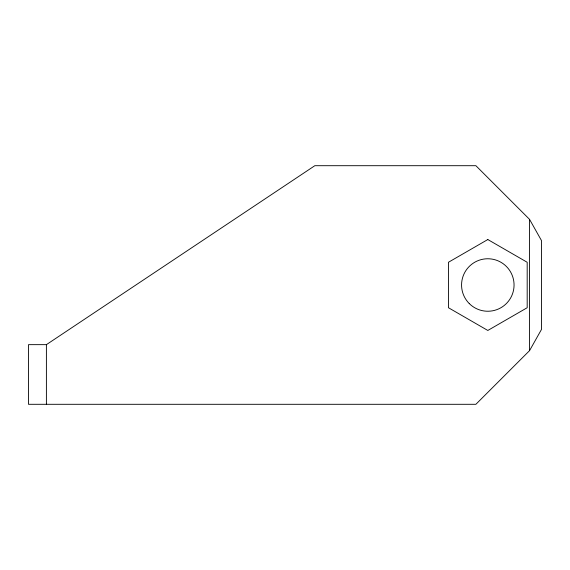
<?xml version="1.0" encoding="UTF-8"?>
<svg xmlns="http://www.w3.org/2000/svg" width="570" height="570" viewBox="0 0 570 570"><rect width="100%" height="100%" fill="white"/><g stroke="black" fill="none" stroke-linecap="round" stroke-linejoin="round"><path stroke-width="0.85" d="M529.573 350.614L541.5 329.396L541.5 240.604L529.573 219.386L475.886 165.699L314.825 165.699L46.398 344.651L28.5 344.651L28.5 404.301L475.886 404.301L529.573 350.614L529.573 219.386M46.398 344.651L46.398 404.301M487.813 239.542L448.447 262.271L448.447 307.729L487.813 330.458L527.186 307.729L527.186 262.271L487.813 239.542M469.253 303.561A26.249 26.249 0 0 0 513.164 291.79A26.249 26.249 0 0 0 481.023 259.649A26.249 26.249 0 0 0 469.253 303.561"/></g></svg>
